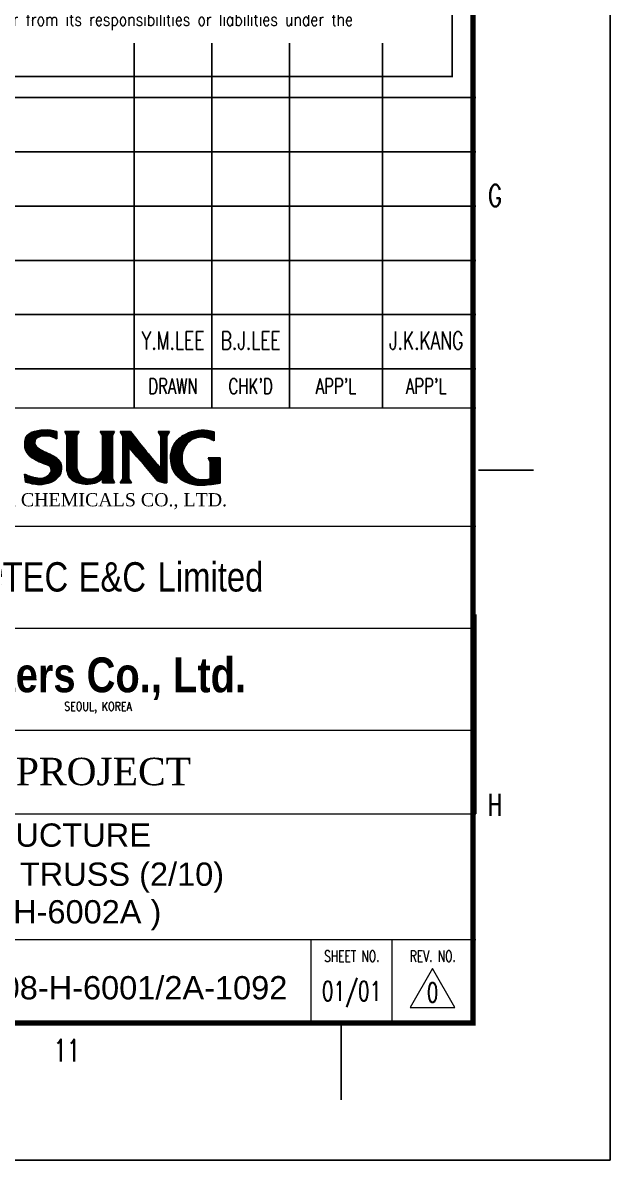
# Model space of a CAD drawing. Header units: millimetres. Extents: x 0 to 232280, y -26939 to 23794.
# Drawn here: x 121627 to 124655, y 0 to 5864 of the extents above; entities that cross this region are included whole.
import ezdxf
from ezdxf.enums import TextEntityAlignment as Align

# ---------------------------------------------------------------- set-up
doc = ezdxf.new("R2010")
doc.units = ezdxf.units.MM
doc.header["$LTSCALE"] = 30
doc.linetypes.add('HIDDEN2', pattern=[0.1875, 0.125, -0.0625])
for name, color, linetype in [('9', 2, 'HIDDEN2'), ('BODER', 7, 'Continuous'), ('border', 130, 'Continuous'), ('CON-R', 1, 'Continuous'), ('CON-Y', 2, 'Continuous'), ('Dim-W', 7, 'Continuous'), ('FORM', 7, 'Continuous'), ('TITLE', 7, 'Continuous')]:
    doc.layers.add(name, color=color, linetype=linetype)
doc.styles.add('Arial', font='arial.ttf', dxfattribs={"height": 0.2})
doc.styles.add('Logo', font='ARIALNB.TTF', dxfattribs={"width": 0.8})
doc.styles.add('ROMANS', font='ROMANS.shx', dxfattribs={"width": 0.8})
doc.styles.add('SIMPLEX', font='simplex.shx', dxfattribs={"width": 0.8})
doc.styles.add('time', font='times.ttf', dxfattribs={"height": 5})
doc.styles.add('USER1', font='swiss.ttf', dxfattribs={"width": 0.8, "height": 5})

# ---------------------------------------------------------------- blocks, each defined once
blk = doc.blocks.new('etc')
at = {"color": 3}
blk.add_ellipse((25.31, -6.18), major_axis=(0, 5.34), ratio=0.29564, dxfattribs=at)
at = {"color": 6, "style": 'USER1'}
for s, height, p in [('e', 6.25, (17.39, -8.68)), ('T', 4.7, (25.03, -8.68)), ('E', 4.7, (29.55, -8.68)), ('C', 4.7, (34.52, -8.68))]:
    blk.add_text(s, height=height, dxfattribs=at).set_placement(p)
at = {"color": 4, "style": 'USER1', "width": 0.8}
for s, height, p in [('e', 5.1, (42.22, -8.11)), ('TEC', 3.781, (45.22, -8.15)), ('E&C', 3.781, (55.01, -8.15)), ('Limited', 3.781, (65.2, -8.15))]:
    blk.add_text(s, height=height, dxfattribs=at).set_placement(p)
blk = doc.blocks.new('TITLE')
at = {"color": 7}
for p, q in [((841, 0), (841, 594.85)), ((824.02, 88.95), (831.1, 88.95)), ((823.67, 70.34), (823.67, 44.64)), ((806.34, 17.68), (806.34, 7.78)), ((841, 0), (0, 0))]:
    blk.add_line(p, q, dxfattribs=at)
at = {"color": 5}
for p, q in [((765.56, 92.05), (767.57, 94.06)), ((765.56, 92.13), (767.47, 94.04)), ((765.56, 92.21), (767.37, 94.03)), ((765.56, 92.3), (767.27, 94.01)), ((765.56, 92.39), (767.16, 93.98)), ((765.56, 92.47), (767.05, 93.96)), ((765.56, 92.56), (766.94, 93.93)), ((765.56, 92.65), (766.82, 93.9)), ((765.57, 91.97), (767.67, 94.07)), ((765.58, 91.9), (767.76, 94.08)), ((765.58, 92.75), (766.7, 93.87)), ((765.59, 91.82), (767.86, 94.09)), ((765.6, 92.85), (766.57, 93.83)), ((765.61, 91.75), (767.95, 94.09)), ((765.63, 91.69), (768.04, 94.1)), ((765.65, 91.62), (768.13, 94.1)), ((767.29, 93.18), (768.21, 94.1)), ((767.46, 93.26), (768.3, 94.1)), ((767.59, 93.31), (768.38, 94.1)), ((767.69, 93.33), (768.47, 94.1)), ((767.79, 93.34), (768.55, 94.1)), ((767.89, 93.35), (768.63, 94.09)), ((767.98, 93.36), (768.71, 94.08)), ((768.07, 93.36), (768.79, 94.08)), ((768.16, 93.36), (768.87, 94.07)), ((768.25, 93.36), (768.94, 94.06)), ((768.33, 93.36), (769.02, 94.05)), ((768.41, 93.36), (769.09, 94.04)), ((768.49, 93.35), (769.17, 94.03)), ((768.57, 93.35), (769.24, 94.02)), ((768.65, 93.34), (769.31, 94)), ((768.72, 93.33), (769.38, 93.99)), ((768.8, 93.32), (769.45, 93.97)), ((768.87, 93.31), (769.52, 93.96)), ((768.94, 93.29), (769.59, 93.94)), ((769.01, 93.28), (769.66, 93.92)), ((769.07, 93.25), (769.69, 93.87)), ((770.73, 93.89), (770.77, 93.93)), ((770.77, 93.84), (770.86, 93.93)), ((770.8, 93.78), (770.94, 93.93)), ((770.83, 93.73), (771.03, 93.93)), ((770.86, 93.68), (771.11, 93.93)), ((770.89, 93.62), (771.2, 93.93)), ((770.92, 93.57), (771.28, 93.93)), ((770.95, 93.51), (771.37, 93.93)), ((770.99, 93.46), (771.45, 93.93)), ((770.99, 93.38), (771.54, 93.93)), ((770.99, 93.29), (771.62, 93.93)), ((770.99, 93.2), (771.71, 93.93)), ((770.99, 93.12), (771.79, 93.93)), ((770.99, 93.03), (771.88, 93.93)), ((770.99, 92.95), (771.97, 93.93)), ((770.99, 92.86), (772.05, 93.93)), ((770.99, 92.78), (772.14, 93.93)), ((770.99, 92.69), (772.22, 93.93)), ((770.99, 92.61), (772.31, 93.93)), ((770.99, 92.52), (772.39, 93.93)), ((770.99, 92.44), (772.48, 93.93)), ((770.99, 92.35), (772.52, 93.89)), ((775.29, 93.93), (775.29, 93.93)), ((775.32, 93.87), (775.38, 93.93)), ((775.36, 93.82), (775.46, 93.93)), ((775.39, 93.76), (775.55, 93.93)), ((775.42, 93.71), (775.63, 93.93)), ((775.45, 93.66), (775.72, 93.93)), ((775.48, 93.6), (775.81, 93.93)), ((775.51, 93.55), (775.89, 93.93)), ((775.54, 93.49), (775.98, 93.93)), ((775.56, 93.43), (776.06, 93.93)), ((775.56, 93.35), (776.15, 93.93)), ((775.56, 93.26), (776.23, 93.93)), ((775.56, 93.17), (776.32, 93.93)), ((775.56, 93.09), (776.4, 93.93)), ((775.56, 93), (776.49, 93.93)), ((775.56, 92.92), (776.57, 93.93)), ((775.56, 92.83), (776.66, 93.93)), ((775.56, 92.75), (776.74, 93.93)), ((775.56, 92.66), (776.83, 93.93)), ((775.56, 92.58), (776.91, 93.93)), ((775.56, 92.49), (777, 93.93)), ((775.56, 92.41), (777.09, 93.93)), ((777.84, 93.92), (777.84, 93.93)), ((777.88, 93.86), (777.94, 93.93)), ((777.91, 93.8), (778.03, 93.93)), ((777.95, 93.74), (778.13, 93.93)), ((777.98, 93.68), (778.22, 93.93)), ((778.02, 93.62), (778.32, 93.93)), ((778.05, 93.56), (778.41, 93.93)), ((778.09, 93.5), (778.51, 93.93)), ((778.12, 93.44), (778.6, 93.93)), ((778.15, 93.38), (778.7, 93.93)), ((778.19, 93.32), (778.79, 93.93)), ((778.2, 93.24), (778.89, 93.93)), ((778.2, 93.15), (778.98, 93.93)), ((778.2, 93.05), (779.08, 93.93)), ((778.2, 92.96), (779.17, 93.93)), ((778.2, 92.86), (779.22, 93.88)), ((778.2, 92.77), (779.26, 93.83)), ((782.75, 93.9), (782.77, 93.93)), ((782.78, 93.84), (782.87, 93.93)), ((782.82, 93.78), (782.96, 93.93)), ((782.85, 93.72), (783.06, 93.93)), ((782.89, 93.66), (783.15, 93.93)), ((782.92, 93.6), (783.25, 93.93)), ((782.96, 93.54), (783.34, 93.93)), ((782.99, 93.48), (783.44, 93.93)), ((783.03, 93.42), (783.53, 93.93)), ((783.06, 93.36), (783.63, 93.93)), ((783.1, 93.21), (783.82, 93.93)), ((783.1, 93.11), (783.91, 93.93)), ((783.1, 93.02), (784.01, 93.93)), ((783.1, 92.92), (784.1, 93.93)), ((783.1, 92.83), (784.2, 93.93)), ((783.1, 93.3), (783.72, 93.93)), ((784.34, 90.26), (788.13, 94.05)), ((784.34, 90.34), (788.03, 94.04)), ((784.34, 90.43), (787.94, 94.03)), ((784.34, 90.51), (787.84, 94.02)), ((784.34, 90.6), (787.74, 94)), ((784.34, 90.69), (787.64, 93.99)), ((784.35, 90.78), (787.54, 93.97)), ((784.36, 90.87), (787.43, 93.95)), ((784.37, 90.97), (787.32, 93.92)), ((784.38, 91.07), (787.21, 93.9)), ((784.4, 91.17), (787.09, 93.87)), ((784.42, 91.28), (786.97, 93.83)), ((786.95, 92.78), (788.22, 94.05)), ((787.18, 92.93), (788.31, 94.06)), ((787.35, 93.01), (788.4, 94.06)), ((787.49, 93.07), (788.48, 94.06)), ((787.62, 93.12), (788.57, 94.06)), ((787.74, 93.15), (788.65, 94.06)), ((787.85, 93.17), (788.74, 94.06)), ((787.95, 93.19), (788.82, 94.05)), ((788.05, 93.2), (788.9, 94.05)), ((788.14, 93.21), (788.98, 94.04)), ((788.23, 93.21), (789.06, 94.04)), ((788.32, 93.22), (789.13, 94.03)), ((788.41, 93.21), (789.21, 94.02)), ((788.49, 93.21), (789.28, 94.01)), ((788.57, 93.21), (789.36, 94)), ((788.64, 93.2), (789.43, 93.99)), ((788.72, 93.19), (789.5, 93.97)), ((788.79, 93.18), (789.58, 93.96)), ((788.87, 93.16), (789.65, 93.95)), ((788.94, 93.15), (789.72, 93.93)), ((789, 93.13), (789.79, 93.91)), ((789.07, 93.11), (789.86, 93.9)), ((789.14, 93.09), (789.92, 93.88)), ((789.2, 93.07), (789.95, 93.82)), ((765.64, 92.98), (766.44, 93.78)), ((765.67, 91.56), (766.93, 92.82)), ((765.69, 91.49), (766.87, 92.67)), ((765.71, 93.13), (766.29, 93.72)), ((765.72, 91.43), (766.85, 92.56)), ((765.74, 91.38), (766.84, 92.47)), ((765.77, 91.32), (766.85, 92.4)), ((765.88, 93.38), (766.04, 93.55)), ((769.13, 93.23), (769.69, 93.79)), ((769.19, 93.2), (769.69, 93.7)), ((769.25, 93.18), (769.69, 93.62)), ((769.31, 93.15), (769.69, 93.53)), ((769.37, 93.12), (769.69, 93.45)), ((769.43, 93.09), (769.69, 93.36)), ((769.48, 93.07), (769.69, 93.28)), ((769.54, 93.04), (769.69, 93.19)), ((769.6, 93.01), (769.69, 93.11)), ((769.66, 92.98), (769.69, 93.02)), ((770.99, 92.27), (772.4, 93.68)), ((770.99, 92.18), (772.29, 93.48)), ((770.99, 92.1), (772.27, 93.38)), ((770.99, 92.01), (772.27, 93.3)), ((770.99, 91.92), (772.27, 93.21)), ((770.99, 91.84), (772.27, 93.13)), ((770.99, 91.75), (772.27, 93.04)), ((770.99, 91.67), (772.27, 92.96)), ((770.99, 91.58), (772.27, 92.87)), ((770.99, 91.5), (772.27, 92.78)), ((770.99, 91.41), (772.27, 92.7)), ((770.99, 91.33), (772.27, 92.61)), ((770.99, 91.24), (772.27, 92.53)), ((770.99, 91.16), (772.27, 92.44)), ((770.99, 91.07), (772.27, 92.36)), ((775.56, 92.32), (777.06, 93.82)), ((775.56, 92.24), (776.94, 93.61)), ((775.56, 92.15), (776.85, 93.44)), ((775.56, 92.07), (776.85, 93.35)), ((775.56, 91.98), (776.85, 93.27)), ((775.56, 91.89), (776.85, 93.18)), ((775.56, 91.81), (776.85, 93.1)), ((775.56, 91.72), (776.85, 93.01)), ((775.56, 91.64), (776.85, 92.93)), ((775.56, 91.55), (776.85, 92.84)), ((775.56, 91.47), (776.85, 92.75)), ((775.56, 91.38), (776.85, 92.67)), ((775.56, 91.3), (776.85, 92.58)), ((775.56, 91.21), (776.85, 92.5)), ((775.56, 91.13), (776.85, 92.41)), ((778.2, 92.67), (779.3, 93.77)), ((778.2, 92.58), (779.34, 93.72)), ((778.2, 92.48), (779.38, 93.66)), ((778.2, 92.39), (779.42, 93.61)), ((778.2, 92.29), (779.46, 93.56)), ((778.2, 92.2), (779.5, 93.5)), ((778.2, 92.11), (779.55, 93.45)), ((778.2, 92.01), (779.59, 93.39)), ((778.2, 91.92), (779.63, 93.34)), ((778.2, 91.82), (779.67, 93.29)), ((778.2, 91.73), (779.71, 93.23)), ((778.2, 91.63), (779.75, 93.18)), ((778.2, 91.54), (779.79, 93.13)), ((778.2, 91.44), (779.83, 93.07)), ((778.2, 91.35), (779.87, 93.02)), ((778.2, 91.25), (779.92, 92.96)), ((778.2, 91.16), (779.96, 92.91)), ((778.2, 91.06), (780, 92.86)), ((778.2, 90.97), (780.04, 92.8)), ((779.02, 91.69), (780.08, 92.75)), ((779.11, 91.68), (780.12, 92.7)), ((779.16, 91.64), (780.16, 92.64)), ((779.2, 91.59), (780.21, 92.59)), ((779.25, 91.54), (780.25, 92.54)), ((779.29, 91.49), (780.29, 92.49)), ((779.33, 91.44), (780.33, 92.43)), ((779.38, 91.39), (780.37, 92.38)), ((783.1, 92.73), (784.13, 93.77)), ((783.1, 92.64), (784, 93.54)), ((783.1, 92.55), (783.87, 93.31)), ((783.1, 92.45), (783.86, 93.21)), ((783.1, 92.36), (783.86, 93.12)), ((783.1, 92.26), (783.86, 93.02)), ((783.1, 92.17), (783.86, 92.93)), ((783.1, 92.07), (783.86, 92.83)), ((783.1, 91.98), (783.86, 92.74)), ((783.1, 91.88), (783.86, 92.64)), ((783.1, 91.79), (783.86, 92.55)), ((783.1, 91.69), (783.86, 92.45)), ((783.1, 91.6), (783.86, 92.36)), ((784.44, 91.39), (786.85, 93.79)), ((784.47, 91.5), (786.72, 93.75)), ((784.51, 91.62), (786.58, 93.69)), ((784.55, 91.75), (786.41, 93.61)), ((784.61, 91.89), (786.24, 93.53)), ((784.68, 92.05), (786.06, 93.43)), ((784.77, 92.23), (785.85, 93.31)), ((784.92, 92.46), (785.59, 93.13)), ((789.26, 93.05), (789.95, 93.73)), ((789.32, 93.02), (789.95, 93.65)), ((789.38, 93), (789.95, 93.56)), ((789.44, 92.97), (789.95, 93.48)), ((789.5, 92.95), (789.95, 93.39)), ((789.56, 92.92), (789.95, 93.31)), ((789.62, 92.89), (789.95, 93.22)), ((789.68, 92.86), (789.95, 93.14)), ((789.73, 92.84), (789.95, 93.05)), ((789.79, 92.81), (789.95, 92.97)), ((789.85, 92.78), (789.95, 92.88)), ((789.91, 92.75), (789.95, 92.8)), ((765.8, 91.26), (766.87, 92.33)), ((765.83, 91.21), (766.89, 92.26)), ((765.87, 91.16), (766.91, 92.2)), ((765.9, 91.11), (766.94, 92.15)), ((765.94, 91.06), (766.98, 92.09)), ((765.97, 91.01), (767.01, 92.04)), ((766.01, 90.96), (767.05, 92)), ((766.05, 90.91), (767.09, 91.95)), ((766.09, 90.87), (767.13, 91.91)), ((766.13, 90.83), (767.17, 91.86)), ((766.18, 90.78), (767.21, 91.82)), ((766.22, 90.74), (767.26, 91.78)), ((766.27, 90.7), (767.31, 91.75)), ((766.32, 90.67), (767.36, 91.71)), ((766.36, 90.63), (767.41, 91.67)), ((766.41, 90.6), (767.46, 91.64)), ((766.47, 90.56), (767.51, 91.61)), ((766.52, 90.53), (767.56, 91.57)), ((766.57, 90.5), (767.62, 91.54)), ((766.62, 90.46), (767.67, 91.51)), ((766.68, 90.43), (767.73, 91.48)), ((766.73, 90.4), (767.78, 91.45)), ((766.78, 90.37), (767.84, 91.42)), ((766.84, 90.33), (767.9, 91.39)), ((766.89, 90.3), (767.95, 91.37)), ((766.95, 90.27), (768.01, 91.34)), ((767, 90.24), (768.07, 91.31)), ((767.06, 90.21), (768.13, 91.28)), ((767.11, 90.18), (768.19, 91.26)), ((767.17, 90.15), (768.25, 91.23)), ((767.22, 90.13), (768.3, 91.2)), ((767.28, 90.1), (768.36, 91.18)), ((767.34, 90.07), (768.42, 91.15)), ((767.4, 90.04), (768.48, 91.13)), ((767.45, 90.01), (768.54, 91.1)), ((767.51, 89.99), (768.6, 91.07)), ((767.57, 89.96), (768.66, 91.05)), ((767.63, 89.93), (768.72, 91.02)), ((767.69, 89.91), (768.78, 90.99)), ((767.75, 89.88), (768.83, 90.97)), ((767.81, 89.86), (768.89, 90.94)), ((767.87, 89.83), (768.95, 90.91)), ((770.99, 90.99), (772.27, 92.27)), ((770.99, 90.9), (772.27, 92.19)), ((770.99, 90.82), (772.27, 92.1)), ((770.99, 90.73), (772.27, 92.02)), ((770.99, 90.64), (772.27, 91.93)), ((770.99, 90.56), (772.27, 91.85)), ((770.99, 90.47), (772.27, 91.76)), ((770.99, 90.39), (772.27, 91.68)), ((770.99, 90.3), (772.27, 91.59)), ((770.99, 90.22), (772.27, 91.5)), ((770.99, 90.13), (772.27, 91.42)), ((770.99, 90.05), (772.27, 91.33)), ((770.99, 89.96), (772.27, 91.25)), ((770.99, 89.88), (772.27, 91.16)), ((770.99, 89.79), (772.27, 91.08)), ((770.99, 89.71), (772.27, 90.99)), ((770.99, 89.62), (772.27, 90.91)), ((775.56, 91.04), (776.85, 92.33)), ((775.56, 90.96), (776.85, 92.24)), ((775.56, 90.87), (776.85, 92.16)), ((775.56, 90.79), (776.85, 92.07)), ((775.56, 90.7), (776.85, 91.99)), ((775.56, 90.61), (776.85, 91.9)), ((775.56, 90.53), (776.85, 91.82)), ((775.56, 90.44), (776.85, 91.73)), ((775.56, 90.36), (776.85, 91.65)), ((775.56, 90.27), (776.85, 91.56)), ((775.56, 90.19), (776.85, 91.47)), ((775.56, 90.1), (776.85, 91.39)), ((775.56, 90.02), (776.85, 91.3)), ((775.56, 89.93), (776.85, 91.22)), ((775.56, 89.85), (776.85, 91.13)), ((775.56, 89.76), (776.85, 91.05)), ((775.56, 89.68), (776.85, 90.96)), ((778.2, 90.87), (778.97, 91.64)), ((778.2, 90.78), (778.96, 91.54)), ((778.2, 90.68), (778.96, 91.44)), ((778.2, 90.59), (778.96, 91.35)), ((778.2, 90.49), (778.96, 91.26)), ((778.2, 90.4), (778.96, 91.16)), ((778.2, 90.3), (778.96, 91.07)), ((778.2, 90.21), (778.96, 90.97)), ((779.42, 91.33), (780.42, 92.33)), ((779.47, 91.28), (780.46, 92.27)), ((779.51, 91.23), (780.5, 92.22)), ((779.56, 91.18), (780.54, 92.17)), ((779.6, 91.13), (780.58, 92.12)), ((779.64, 91.08), (780.63, 92.06)), ((779.69, 91.03), (780.67, 92.01)), ((779.73, 90.98), (780.71, 91.96)), ((779.78, 90.93), (780.75, 91.9)), ((779.82, 90.88), (780.79, 91.85)), ((779.87, 90.83), (780.84, 91.8)), ((779.91, 90.78), (780.88, 91.75)), ((779.95, 90.73), (780.92, 91.7)), ((780, 90.68), (780.96, 91.64)), ((780.04, 90.63), (781.01, 91.59)), ((780.09, 90.58), (781.05, 91.54)), ((780.13, 90.52), (781.09, 91.49)), ((780.17, 90.47), (781.13, 91.43)), ((780.22, 90.42), (781.18, 91.38)), ((780.26, 90.37), (781.22, 91.33)), ((780.31, 90.32), (781.26, 91.28)), ((780.35, 90.27), (781.31, 91.23)), ((780.39, 90.22), (781.35, 91.17)), ((780.44, 90.17), (781.39, 91.12)), ((780.48, 90.12), (781.43, 91.07)), ((780.53, 90.07), (781.48, 91.02)), ((780.57, 90.02), (781.52, 90.97)), ((780.61, 89.96), (781.56, 90.92)), ((783.1, 91.5), (783.86, 92.26)), ((783.1, 91.41), (783.86, 92.17)), ((783.1, 91.31), (783.86, 92.07)), ((783.1, 91.22), (783.86, 91.98)), ((783.1, 91.12), (783.86, 91.88)), ((783.1, 91.03), (783.86, 91.79)), ((783.1, 90.93), (783.86, 91.7)), ((783.1, 90.84), (783.86, 91.6)), ((783.1, 90.74), (783.86, 91.51)), ((783.1, 90.65), (783.86, 91.41)), ((783.1, 90.55), (783.86, 91.32)), ((783.1, 90.46), (783.86, 91.22)), ((783.1, 90.36), (783.86, 91.13)), ((783.1, 90.27), (783.86, 91.03)), ((783.1, 90.17), (783.86, 90.94)), ((784.35, 90.18), (786.36, 92.19)), ((784.36, 90.11), (786.21, 91.95)), ((784.37, 90.03), (786.11, 91.77)), ((784.38, 89.95), (786.04, 91.62)), ((784.39, 89.88), (785.99, 91.48)), ((784.4, 89.81), (785.95, 91.36)), ((784.41, 89.74), (785.92, 91.24)), ((784.43, 89.66), (785.89, 91.13)), ((784.44, 89.6), (785.88, 91.03)), ((784.46, 89.53), (785.86, 90.93)), ((767.43, 87.08), (770.18, 89.84)), ((767.51, 87.08), (770.21, 89.78)), ((767.6, 87.09), (770.23, 89.72)), ((767.69, 87.09), (770.25, 89.65)), ((767.78, 87.1), (770.26, 89.58)), ((767.88, 87.11), (770.28, 89.51)), ((767.93, 89.81), (769.01, 90.88)), ((767.98, 87.12), (770.29, 89.43)), ((767.99, 89.79), (769.06, 90.85)), ((768.06, 89.76), (769.12, 90.82)), ((768.12, 89.74), (769.17, 90.8)), ((768.18, 89.72), (769.23, 90.76)), ((768.24, 89.69), (769.28, 90.73)), ((768.31, 89.67), (769.34, 90.7)), ((768.37, 89.65), (769.39, 90.67)), ((768.44, 89.63), (769.44, 90.64)), ((768.5, 89.61), (769.49, 90.6)), ((768.56, 89.59), (769.54, 90.57)), ((768.62, 89.56), (769.59, 90.53)), ((768.67, 89.52), (769.64, 90.5)), ((768.72, 89.49), (769.69, 90.46)), ((768.76, 89.45), (769.74, 90.42)), ((768.8, 89.4), (769.78, 90.38)), ((768.84, 89.35), (769.83, 90.34)), ((768.86, 88.6), (770.16, 89.9)), ((768.87, 89.3), (769.87, 90.3)), ((768.9, 89.24), (769.91, 90.25)), ((768.93, 89.18), (769.95, 90.21)), ((768.93, 88.76), (770.13, 89.96)), ((768.94, 89.11), (769.99, 90.16)), ((768.95, 88.87), (770.1, 90.01)), ((768.96, 89.04), (770.03, 90.11)), ((768.96, 88.96), (770.07, 90.06)), ((770.99, 89.54), (772.27, 90.82)), ((770.99, 89.45), (772.27, 90.74)), ((770.99, 89.36), (772.27, 90.65)), ((770.99, 89.28), (772.27, 90.57)), ((770.99, 89.19), (772.27, 90.48)), ((770.99, 89.11), (772.27, 90.4)), ((770.99, 89.02), (772.27, 90.31)), ((770.99, 88.94), (772.27, 90.22)), ((771, 88.87), (772.27, 90.14)), ((771.02, 88.8), (772.27, 90.05)), ((771.03, 88.73), (772.27, 89.97)), ((771.05, 88.66), (772.27, 89.88)), ((771.07, 88.59), (772.27, 89.8)), ((771.09, 88.52), (772.27, 89.71)), ((771.11, 88.46), (772.27, 89.63)), ((771.13, 88.4), (772.27, 89.54)), ((771.15, 88.33), (772.27, 89.46)), ((774.07, 87.16), (776.85, 89.94)), ((774.17, 87.18), (776.85, 89.85)), ((774.28, 87.19), (776.85, 89.77)), ((774.39, 87.22), (776.85, 89.68)), ((774.5, 87.25), (776.85, 89.6)), ((774.62, 87.28), (776.85, 89.51)), ((774.76, 87.33), (776.85, 89.43)), ((775.38, 88.55), (776.85, 90.02)), ((775.51, 88.76), (776.85, 90.11)), ((775.56, 89.59), (776.85, 90.88)), ((775.56, 89.51), (776.85, 90.79)), ((775.56, 89.42), (776.85, 90.71)), ((775.56, 89.33), (776.85, 90.62)), ((775.56, 89.25), (776.85, 90.54)), ((775.56, 89.16), (776.85, 90.45)), ((775.56, 89.08), (776.85, 90.36)), ((775.56, 88.99), (776.85, 90.28)), ((775.56, 88.91), (776.85, 90.19)), ((778.2, 90.11), (778.96, 90.88)), ((778.2, 90.02), (778.96, 90.78)), ((778.2, 89.92), (778.96, 90.69)), ((778.2, 89.83), (778.96, 90.59)), ((778.2, 89.73), (778.96, 90.5)), ((778.2, 89.64), (778.96, 90.4)), ((778.2, 89.55), (778.96, 90.31)), ((778.2, 89.45), (778.96, 90.21)), ((778.2, 89.36), (778.96, 90.12)), ((778.2, 89.26), (778.96, 90.02)), ((778.2, 89.17), (778.96, 89.93)), ((778.2, 89.07), (778.96, 89.83)), ((778.2, 88.98), (778.96, 89.74)), ((778.2, 88.88), (778.96, 89.64)), ((778.2, 88.79), (778.96, 89.55)), ((778.2, 88.69), (778.96, 89.45)), ((780.66, 89.91), (781.61, 90.86)), ((780.7, 89.86), (781.65, 90.81)), ((780.74, 89.81), (781.69, 90.76)), ((780.79, 89.76), (781.74, 90.71)), ((780.83, 89.71), (781.78, 90.66)), ((780.88, 89.66), (781.82, 90.61)), ((780.92, 89.61), (781.87, 90.56)), ((780.96, 89.56), (781.91, 90.5)), ((781.01, 89.5), (781.95, 90.45)), ((781.05, 89.45), (782, 90.4)), ((781.09, 89.4), (782.04, 90.35)), ((781.14, 89.35), (782.09, 90.3)), ((781.18, 89.3), (782.13, 90.25)), ((781.22, 89.25), (782.17, 90.2)), ((781.27, 89.2), (782.22, 90.15)), ((781.31, 89.14), (782.26, 90.1)), ((781.35, 89.09), (782.3, 90.04)), ((781.4, 89.04), (782.35, 89.99)), ((781.44, 88.99), (782.39, 89.94)), ((781.48, 88.94), (782.44, 89.89)), ((781.53, 88.89), (782.48, 89.84)), ((781.57, 88.84), (782.53, 89.79)), ((781.61, 88.78), (782.57, 89.74)), ((781.66, 88.73), (782.61, 89.69)), ((781.7, 88.68), (782.66, 89.64)), ((781.74, 88.63), (782.7, 89.59)), ((781.79, 88.58), (782.75, 89.54)), ((781.83, 88.53), (782.79, 89.49)), ((781.87, 88.47), (782.84, 89.44)), ((782.04, 88.27), (783.86, 90.08)), ((782.09, 88.21), (783.86, 89.99)), ((782.13, 88.16), (783.86, 89.89)), ((782.17, 88.11), (783.86, 89.8)), ((782.22, 88.06), (783.86, 89.7)), ((782.26, 88.01), (783.86, 89.61)), ((782.3, 87.96), (783.86, 89.51)), ((782.34, 87.9), (783.86, 89.42)), ((783.1, 90.08), (783.86, 90.84)), ((783.1, 89.99), (783.86, 90.75)), ((783.1, 89.89), (783.86, 90.65)), ((783.1, 89.8), (783.86, 90.56)), ((783.1, 89.7), (783.86, 90.46)), ((783.1, 89.61), (783.86, 90.37)), ((783.1, 89.51), (783.86, 90.27)), ((783.1, 89.42), (783.86, 90.18)), ((784.48, 89.46), (785.85, 90.83)), ((784.5, 89.39), (785.84, 90.74)), ((784.52, 89.33), (785.84, 90.65)), ((784.54, 89.26), (785.83, 90.56)), ((784.56, 89.2), (785.83, 90.47)), ((784.58, 89.14), (785.83, 90.39)), ((784.61, 89.08), (785.83, 90.3)), ((784.63, 89.02), (785.84, 90.22)), ((784.66, 88.96), (785.84, 90.14)), ((784.69, 88.9), (785.85, 90.06)), ((784.71, 88.84), (785.85, 89.98)), ((784.74, 88.78), (785.86, 89.91)), ((784.77, 88.73), (785.88, 89.83)), ((784.8, 88.67), (785.89, 89.76)), ((784.84, 88.62), (785.91, 89.69)), ((784.87, 88.57), (785.92, 89.62)), ((784.9, 88.52), (785.94, 89.56)), ((784.94, 88.47), (785.96, 89.49)), ((784.97, 88.42), (785.99, 89.43)), ((789.19, 90.5), (789.2, 90.51)), ((789.22, 90.45), (789.28, 90.51)), ((789.25, 90.39), (789.37, 90.51)), ((789.29, 90.34), (789.46, 90.51)), ((789.32, 90.29), (789.54, 90.51)), ((789.35, 90.23), (789.63, 90.51)), ((789.38, 90.18), (789.71, 90.51)), ((789.41, 90.12), (789.8, 90.51)), ((789.44, 90.07), (789.88, 90.51)), ((789.46, 90), (789.97, 90.51)), ((789.46, 89.92), (790.05, 90.51)), ((789.46, 89.83), (790.14, 90.51)), ((789.46, 89.75), (790.22, 90.51)), ((789.46, 89.66), (790.31, 90.51)), ((789.46, 89.58), (790.39, 90.51)), ((789.46, 89.49), (790.48, 90.51)), ((789.46, 89.41), (790.56, 90.51)), ((789.46, 89.32), (790.65, 90.51)), ((789.46, 89.23), (790.74, 90.51)), ((789.46, 89.15), (790.75, 90.44)), ((789.46, 89.06), (790.75, 90.35)), ((789.46, 88.98), (790.75, 90.27)), ((789.46, 88.89), (790.75, 90.18)), ((789.46, 88.81), (790.75, 90.09)), ((789.46, 88.72), (790.75, 90.01)), ((789.46, 88.64), (790.75, 89.92)), ((789.46, 88.55), (790.75, 89.84)), ((789.46, 88.47), (790.75, 89.75)), ((789.46, 88.38), (790.75, 89.67)), ((789.46, 88.3), (790.75, 89.58)), ((789.46, 88.21), (790.75, 89.5)), ((765.54, 88.35), (765.57, 88.39)), ((765.55, 88.28), (765.63, 88.36)), ((765.56, 88.2), (765.69, 88.33)), ((765.57, 88.13), (765.74, 88.3)), ((765.58, 88.05), (765.8, 88.28)), ((765.59, 87.97), (765.86, 88.25)), ((765.59, 87.9), (765.92, 88.22)), ((765.6, 87.82), (765.98, 88.2)), ((765.61, 87.75), (766.04, 88.17)), ((765.62, 87.67), (766.1, 88.15)), ((765.63, 87.59), (766.17, 88.13)), ((765.64, 87.52), (766.23, 88.11)), ((765.65, 87.44), (766.29, 88.09)), ((765.69, 87.4), (766.36, 88.06)), ((765.76, 87.38), (766.43, 88.05)), ((765.82, 87.36), (766.49, 88.03)), ((765.89, 87.34), (766.56, 88.01)), ((765.96, 87.32), (766.63, 87.99)), ((766.03, 87.31), (766.7, 87.98)), ((766.09, 87.29), (766.77, 87.96)), ((767.26, 87.09), (768.14, 87.97)), ((767.34, 87.09), (768.32, 88.06)), ((768.08, 87.14), (770.3, 89.36)), ((768.18, 87.16), (770.3, 89.28)), ((768.29, 87.18), (770.3, 89.19)), ((768.41, 87.21), (770.3, 89.11)), ((768.53, 87.25), (770.3, 89.02)), ((768.62, 87.28), (770.29, 88.95)), ((768.76, 87.32), (770.28, 88.85)), ((768.89, 87.38), (770.26, 88.74)), ((769.04, 87.44), (770.23, 88.63)), ((769.21, 87.52), (770.19, 88.5)), ((769.45, 87.66), (770.1, 88.3)), ((771.17, 88.27), (772.27, 89.37)), ((771.2, 88.21), (772.27, 89.29)), ((771.23, 88.16), (772.27, 89.2)), ((771.26, 88.1), (772.28, 89.12)), ((771.29, 88.05), (772.3, 89.06)), ((771.32, 87.99), (772.33, 89)), ((771.36, 87.94), (772.35, 88.93)), ((771.4, 87.9), (772.37, 88.87)), ((771.44, 87.85), (772.39, 88.81)), ((771.48, 87.81), (772.42, 88.75)), ((771.52, 87.77), (772.44, 88.69)), ((771.57, 87.73), (772.47, 88.63)), ((771.61, 87.69), (772.5, 88.57)), ((771.66, 87.65), (772.53, 88.52)), ((771.71, 87.62), (772.56, 88.46)), ((771.76, 87.58), (772.59, 88.41)), ((771.82, 87.55), (772.62, 88.36)), ((771.87, 87.52), (772.66, 88.31)), ((771.93, 87.49), (772.7, 88.26)), ((771.99, 87.46), (772.74, 88.22)), ((772.04, 87.44), (772.78, 88.17)), ((772.1, 87.41), (772.83, 88.13)), ((772.17, 87.39), (772.87, 88.09)), ((772.23, 87.36), (772.92, 88.06)), ((772.29, 87.34), (772.97, 88.02)), ((772.36, 87.32), (773.03, 87.99)), ((772.42, 87.3), (773.08, 87.96)), ((773.88, 87.14), (774.73, 87.99)), ((773.98, 87.15), (774.95, 88.12)), ((774.91, 87.4), (776.85, 89.34)), ((775.11, 87.52), (776.85, 89.26)), ((775.49, 87.81), (776.85, 89.17)), ((775.55, 87.79), (776.85, 89.08)), ((775.56, 87.71), (776.85, 89)), ((775.56, 87.63), (776.85, 88.91)), ((775.56, 87.54), (776.85, 88.83)), ((775.56, 87.46), (776.85, 88.74)), ((775.56, 87.37), (776.85, 88.66)), ((775.57, 87.29), (776.85, 88.57)), ((775.65, 87.29), (776.85, 88.49)), ((775.74, 87.29), (776.85, 88.4)), ((775.82, 87.29), (776.85, 88.32)), ((775.91, 87.29), (776.85, 88.23)), ((776, 87.29), (776.85, 88.15)), ((776.08, 87.29), (776.85, 88.06)), ((776.17, 87.29), (776.85, 87.98)), ((777.92, 87.36), (778.96, 88.41)), ((777.94, 87.29), (778.96, 88.32)), ((778.03, 87.29), (778.96, 88.22)), ((778.1, 87.64), (778.96, 88.51)), ((778.13, 87.29), (778.96, 88.13)), ((778.2, 88.6), (778.96, 89.36)), ((778.2, 88.5), (778.96, 89.26)), ((778.2, 88.41), (778.96, 89.17)), ((778.2, 88.31), (778.96, 89.07)), ((778.2, 88.22), (778.96, 88.98)), ((778.2, 88.12), (778.96, 88.88)), ((778.2, 88.03), (778.96, 88.79)), ((778.2, 87.93), (778.96, 88.7)), ((778.2, 87.84), (778.96, 88.6)), ((778.22, 87.29), (778.96, 88.03)), ((781.92, 88.42), (782.88, 89.39)), ((781.96, 88.37), (782.92, 89.34)), ((782, 88.32), (782.98, 89.3)), ((782.39, 87.85), (783.86, 89.32)), ((782.43, 87.8), (783.86, 89.23)), ((782.47, 87.75), (783.86, 89.14)), ((782.52, 87.7), (783.86, 89.04)), ((782.56, 87.64), (783.86, 88.95)), ((782.6, 87.59), (783.86, 88.85)), ((782.67, 87.56), (783.86, 88.76)), ((782.73, 87.53), (783.86, 88.66)), ((782.8, 87.5), (783.86, 88.57)), ((782.87, 87.48), (783.86, 88.47)), ((782.93, 87.45), (783.86, 88.38)), ((783, 87.43), (783.86, 88.28)), ((783.08, 87.4), (783.86, 88.19)), ((783.15, 87.38), (783.86, 88.09)), ((783.23, 87.36), (783.86, 88)), ((785.01, 88.37), (786.01, 89.37)), ((785.05, 88.32), (786.04, 89.31)), ((785.09, 88.28), (786.07, 89.25)), ((785.13, 88.23), (786.09, 89.2)), ((785.17, 88.19), (786.12, 89.14)), ((785.21, 88.14), (786.16, 89.09)), ((785.26, 88.1), (786.19, 89.04)), ((785.3, 88.06), (786.22, 88.98)), ((785.34, 88.02), (786.26, 88.93)), ((785.39, 87.98), (786.29, 88.88)), ((785.44, 87.94), (786.33, 88.84)), ((785.48, 87.9), (786.37, 88.79)), ((785.53, 87.87), (786.41, 88.74)), ((785.58, 87.83), (786.45, 88.69)), ((785.63, 87.8), (786.49, 88.65)), ((785.68, 87.76), (786.53, 88.61)), ((785.73, 87.73), (786.57, 88.56)), ((785.78, 87.69), (786.61, 88.52)), ((785.84, 87.66), (786.65, 88.48)), ((785.89, 87.63), (786.7, 88.44)), ((785.94, 87.6), (786.74, 88.4)), ((786, 87.57), (786.79, 88.35)), ((786.05, 87.54), (786.83, 88.31)), ((786.11, 87.51), (786.88, 88.27)), ((786.17, 87.48), (786.92, 88.24)), ((786.22, 87.45), (786.97, 88.2)), ((786.28, 87.42), (787.02, 88.16)), ((786.34, 87.4), (787.06, 88.12)), ((786.4, 87.37), (787.11, 88.08)), ((786.46, 87.34), (787.16, 88.04)), ((786.52, 87.32), (787.21, 88.01)), ((786.58, 87.29), (787.26, 87.97)), ((788.68, 87), (790.75, 89.07)), ((788.77, 87.01), (790.75, 88.99)), ((788.86, 87.02), (790.75, 88.9)), ((788.96, 87.03), (790.75, 88.81)), ((789.05, 87.04), (790.75, 88.73)), ((789.15, 87.05), (790.75, 88.64)), ((789.24, 87.06), (790.75, 88.56)), ((789.34, 87.07), (790.75, 88.47)), ((789.44, 87.08), (790.75, 88.39)), ((789.46, 88.13), (790.75, 89.41)), ((789.46, 88.04), (790.75, 89.33)), ((789.46, 87.95), (790.75, 89.24)), ((789.46, 87.87), (790.75, 89.16)), ((789.54, 87.09), (790.75, 88.3)), ((789.63, 87.1), (790.75, 88.22)), ((789.73, 87.12), (790.75, 88.13)), ((789.83, 87.13), (790.75, 88.05)), ((789.93, 87.14), (790.75, 87.96)), ((766.16, 87.27), (766.84, 87.95)), ((766.23, 87.26), (766.91, 87.94)), ((766.3, 87.24), (766.99, 87.92)), ((766.37, 87.22), (767.06, 87.91)), ((766.44, 87.21), (767.14, 87.9)), ((766.51, 87.19), (767.21, 87.9)), ((766.58, 87.18), (767.29, 87.88)), ((766.65, 87.16), (767.36, 87.87)), ((766.73, 87.15), (767.44, 87.86)), ((766.8, 87.14), (767.52, 87.86)), ((766.87, 87.13), (767.6, 87.86)), ((766.95, 87.12), (767.69, 87.86)), ((767.02, 87.11), (767.79, 87.87)), ((767.1, 87.1), (767.89, 87.89)), ((767.18, 87.09), (768.01, 87.92)), ((772.49, 87.28), (773.14, 87.93)), ((772.56, 87.26), (773.2, 87.91)), ((772.62, 87.25), (773.26, 87.88)), ((772.69, 87.23), (773.33, 87.86)), ((772.76, 87.22), (773.39, 87.84)), ((772.83, 87.2), (773.46, 87.83)), ((772.91, 87.19), (773.53, 87.81)), ((772.98, 87.18), (773.6, 87.8)), ((773.05, 87.17), (773.68, 87.79)), ((773.13, 87.16), (773.76, 87.78)), ((773.21, 87.15), (773.84, 87.78)), ((773.29, 87.14), (773.92, 87.78)), ((773.37, 87.14), (774.01, 87.78)), ((773.45, 87.13), (774.11, 87.79)), ((773.53, 87.13), (774.21, 87.81)), ((773.62, 87.13), (774.32, 87.83)), ((773.7, 87.13), (774.44, 87.87)), ((773.79, 87.13), (774.57, 87.91)), ((776.25, 87.29), (776.85, 87.89)), ((776.34, 87.29), (776.87, 87.82)), ((776.42, 87.29), (776.9, 87.76)), ((776.51, 87.29), (776.92, 87.71)), ((776.59, 87.29), (776.95, 87.65)), ((776.68, 87.29), (776.98, 87.6)), ((776.76, 87.29), (777.01, 87.54)), ((776.85, 87.29), (777.04, 87.48)), ((776.93, 87.29), (777.07, 87.43)), ((777.02, 87.29), (777.1, 87.37)), ((777.1, 87.29), (777.13, 87.31)), ((778.32, 87.29), (778.96, 87.94)), ((778.41, 87.29), (778.96, 87.84)), ((778.51, 87.29), (778.98, 87.77)), ((778.6, 87.29), (779.02, 87.71)), ((778.7, 87.29), (779.06, 87.65)), ((778.79, 87.29), (779.1, 87.6)), ((778.89, 87.29), (779.14, 87.54)), ((778.98, 87.29), (779.17, 87.48)), ((779.08, 87.29), (779.21, 87.42)), ((779.17, 87.29), (779.25, 87.37)), ((783.3, 87.35), (783.86, 87.9)), ((783.38, 87.33), (783.86, 87.81)), ((783.46, 87.32), (783.86, 87.71)), ((783.55, 87.3), (783.86, 87.62)), ((783.63, 87.29), (783.86, 87.52)), ((783.72, 87.29), (783.86, 87.43)), ((783.81, 87.28), (783.86, 87.33)), ((786.64, 87.27), (787.31, 87.94)), ((786.7, 87.25), (787.37, 87.91)), ((786.77, 87.23), (787.42, 87.88)), ((786.83, 87.2), (787.48, 87.85)), ((786.9, 87.18), (787.54, 87.82)), ((786.96, 87.16), (787.6, 87.8)), ((787.03, 87.15), (787.66, 87.78)), ((787.1, 87.13), (787.73, 87.76)), ((787.16, 87.11), (787.8, 87.74)), ((787.23, 87.09), (787.87, 87.73)), ((787.3, 87.08), (787.94, 87.72)), ((787.38, 87.07), (788.02, 87.71)), ((787.45, 87.05), (788.1, 87.7)), ((787.52, 87.04), (788.18, 87.7)), ((787.6, 87.03), (788.26, 87.69)), ((787.67, 87.02), (788.34, 87.68)), ((787.75, 87.01), (788.42, 87.68)), ((787.83, 87.01), (788.5, 87.67)), ((787.91, 87), (788.58, 87.67)), ((787.99, 87), (788.66, 87.67)), ((788.07, 86.99), (788.75, 87.67)), ((788.16, 86.99), (788.83, 87.67)), ((788.24, 86.99), (788.92, 87.68)), ((788.33, 86.99), (789.02, 87.69)), ((788.41, 86.99), (789.13, 87.71)), ((788.5, 87), (789.25, 87.75)), ((788.59, 87), (789.42, 87.83)), ((790.03, 87.16), (790.75, 87.88)), ((790.13, 87.17), (790.75, 87.79)), ((790.22, 87.18), (790.75, 87.71)), ((790.32, 87.19), (790.75, 87.62)), ((790.42, 87.21), (790.75, 87.53)), ((790.51, 87.22), (790.75, 87.45)), ((790.61, 87.23), (790.75, 87.36)), ((790.7, 87.24), (790.75, 87.28))]:
    blk.add_line(p, q, dxfattribs=at)
at = {"color": 7, "lineweight": 0}
for p, q in [((699.67, 44.64), (823.67, 44.64)), ((699.67, 44.64), (823.67, 44.64)), ((699.67, 44.64), (823.67, 44.64)), ((699.67, 28.46), (823.67, 28.46)), ((802.46, 17.68), (802.46, 28.46)), ((812.89, 17.68), (812.89, 28.46))]:
    blk.add_line(p, q, dxfattribs=at)
at = {"color": 7, "const_width": 0.707}
for points in [[(823.32, 17.33), (823.32, 577.17)], [(28.29, 17.68), (823.67, 17.68)]]:
    blk.add_lwpolyline(points, dxfattribs=at)
at = {"color": 7, "lineweight": 0}
blk.add_lwpolyline([(820.97, 19.68), (818.1, 24.7), (815.23, 19.68)], close=True, dxfattribs=at)
at = {"layer": '9', "color": 5, "linetype": 'Continuous'}
for p, q in [((769.69, 93.91), (769.69, 92.97)), ((770.99, 93.46), (770.71, 93.93)), ((770.71, 93.93), (772.55, 93.93)), ((772.27, 93.46), (772.55, 93.93)), ((775.56, 93.46), (775.29, 93.93)), ((775.29, 93.93), (777.12, 93.93)), ((776.85, 93.46), (777.12, 93.93)), ((778.2, 93.3), (777.84, 93.93)), ((777.84, 93.93), (779.18, 93.93)), ((782.74, 93.93), (784.22, 93.93)), ((783.1, 93.3), (782.74, 93.93)), ((783.86, 93.3), (784.22, 93.93)), ((789.95, 93.87), (789.95, 92.73)), ((770.99, 93.46), (770.99, 88.94)), ((772.27, 93.46), (772.27, 89.15)), ((775.56, 93.46), (775.56, 88.89)), ((776.85, 93.46), (776.85, 87.85)), ((778.2, 93.3), (778.2, 87.8)), ((783.1, 93.3), (783.1, 89.39)), ((783.86, 93.3), (783.86, 87.28)), ((778.96, 91.6), (778.96, 87.8)), ((789.45, 90.06), (789.19, 90.51)), ((789.19, 90.51), (790.75, 90.51)), ((789.46, 90.02), (789.46, 87.85)), ((790.75, 90.51), (790.75, 87.24)), ((765.53, 88.41), (765.66, 87.4)), ((775.56, 87.75), (775.56, 87.29)), ((775.56, 87.29), (777.14, 87.29)), ((777.14, 87.29), (776.85, 87.85)), ((777.87, 87.29), (778.2, 87.8)), ((777.87, 87.29), (779.3, 87.29)), ((779.3, 87.29), (778.96, 87.8)), ((779.25, 87.29), (779.28, 87.32))]:
    blk.add_line(p, q, dxfattribs=at)
for centre, radius, start, end in [((768.28, 88.69), 5.42, 74.8556, 110.3462), ((834.55, 135.23), 69.07, 216.7192, 221.6415), ((788.53, 88.65), 5.42, 74.8556, 110.3462), ((766.91, 92.51), 1.35, 112.2935, 185.0224), ((767.51, 92.22), 1.96, 174.7756, 236.5931), ((768.23, 89.67), 3.7, 77.7667, 99.9978), ((779.06, 91.6), 0.0954, 41.5216, 180), ((674.8, -0.71), 139.35, 39.3219, 41.5216), ((770.89, 97.38), 8.13, 236.7726, 252.9065), ((768.28, 88.96), 0.685, 322.5842, 70.8792), ((789.36, 90.02), 0.0954, 0, 30.2021), ((767.65, 92.34), 4.46, 241.6667, 264.7299), ((767.57, 89.34), 1.48, 257.1817, 327.8147), ((783, 89.39), 0.0954, 221.6415, 360), ((775.5, 87.75), 0.0636, 360, 134.1525), ((783.93, 90.25), 2.97, 243.3791, 268.6497)]:
    blk.add_arc(centre, radius, start, end, dxfattribs=at)
for points, knots in [([(765.66, 87.4), (766.23, 87.25), (767.34, 86.95), (768.93, 87.29), (770.18, 88.09), (770.36, 89.21), (770.15, 90.08), (769.18, 90.92), (767.97, 91.27), (767.04, 91.92), (766.77, 92.48), (766.98, 92.99), (767.32, 93.21), (767.52, 93.29), (767.58, 93.31)], [0, 0, 0, 0, 0.0111568, 0.02117013, 0.0302909, 0.0369363, 0.04103539, 0.04676312, 0.0600032, 0.06473679, 0.06759534, 0.07112116, 0.07393297, 0.07512314, 0.07512314, 0.07512314, 0.07512314]), ([(769.01, 93.28), (769.16, 93.22), (769.39, 93.11), (769.61, 93), (769.69, 92.97)], [0.084109605, 0.084109605, 0.084109605, 0.084109605, 0.0871634, 0.088851815, 0.088851815, 0.088851815, 0.088851815]), ([(786.65, 93.72), (786.05, 93.45), (784.98, 92.85), (784.31, 91.25), (784.32, 89.72), (784.89, 88.28), (786.12, 87.43), (787.34, 87.01), (788.92, 86.96), (790, 87.17), (790.75, 87.24)], [0, 0, 0, 0, 0.01243124, 0.0218596, 0.03114437, 0.04092181, 0.04969465, 0.05839912, 0.0651178, 0.07917013, 0.07917013, 0.07917013, 0.07917013]), ([(789.26, 93.05), (788.99, 93.15), (788.44, 93.25), (787.53, 93.15), (786.79, 92.73), (786.24, 92.07), (785.88, 91.32), (785.81, 90.44), (785.88, 89.54), (786.3, 88.81), (786.92, 88.22), (787.53, 87.74), (788.4, 87.68), (789.06, 87.62), (789.41, 87.82), (789.46, 87.85)], [0, 0, 0, 0, 0.00551492, 0.01036971, 0.01699478, 0.02095886, 0.02645955, 0.03243127, 0.03736843, 0.04333166, 0.04770992, 0.05362702, 0.05719153, 0.06409275, 0.06513392, 0.06513392, 0.06513392, 0.06513392]), ([(789.26, 93.05), (789.41, 92.99), (789.64, 92.88), (789.87, 92.77), (789.95, 92.73)], [0.084109605, 0.084109605, 0.084109605, 0.084109605, 0.0871634, 0.088851815, 0.088851815, 0.088851815, 0.088851815]), ([(770.99, 88.94), (771.05, 88.59), (771.28, 87.71), (772.64, 87.16), (773.91, 87.08), (774.91, 87.34), (775.32, 87.66), (775.46, 87.79)], [0, 0, 0, 0, 0.00681261, 0.01582017, 0.0249258, 0.03105888, 0.03463466, 0.03463466, 0.03463466, 0.03463466]), ([(772.27, 89.15), (772.39, 88.79), (772.63, 88.08), (773.77, 87.66), (774.81, 87.93), (775.37, 88.48), (775.53, 88.82), (775.56, 88.89)], [0, 0, 0, 0, 0.00680013, 0.01354784, 0.02049164, 0.02607023, 0.02761608, 0.02761608, 0.02761608, 0.02761608])]:
    blk.add_open_spline(points, degree=3, knots=knots, dxfattribs=at)
at = {"layer": 'BODER'}
for p, q in [((779.67, 96.97), (779.67, 143.97)), ((789.67, 96.97), (789.67, 143.97)), ((799.67, 96.97), (799.67, 143.97)), ((811.67, 96.97), (811.67, 143.97)), ((699.67, 136.97), (823.67, 136.97)), ((699.67, 129.97), (823.67, 129.97)), ((699.67, 122.97), (823.67, 122.97)), ((699.67, 115.97), (823.67, 115.97)), ((699.67, 108.97), (823.67, 108.97)), ((699.67, 101.97), (823.67, 101.97))]:
    blk.add_line(p, q, dxfattribs=at)
at = {"layer": 'border', "color": 7, "linetype": 'Continuous', "lineweight": 0}
for p, q in [((699.67, 96.97), (823.67, 96.97)), ((699.67, 96.97), (823.67, 96.97)), ((699.67, 81.73), (823.67, 81.73)), ((699.67, 68.57), (823.67, 68.57)), ((699.67, 55.42), (823.67, 55.42))]:
    blk.add_line(p, q, dxfattribs=at)
at = {"layer": 'TITLE', "color": 7, "lineweight": 0}
blk.add_lwpolyline([(699.67, 17.68, 0.216, 0.216, 0), (699.67, 143.97, 0, 0, 0), (823.67, 143.97, 0, 0, 0)], format="xyseb", dxfattribs=at)
blk.add_blockref('etc', (717.48, 81.44))
at = {"color": 7, "style": 'ROMANS', "width": 0.7}
for s, height, p in [('G', 2.83, (826.15, 124.31)), ('H', 2.83, (826.15, 45.8)), ('11', 2.829, (770.98, 14.15))]:
    blk.add_text(s, height=height, dxfattribs=at).set_placement(p, align=Align.MIDDLE)
at = {"lineweight": 0, "style": 'time'}
for s, height, p in [('HYOSUNG VINA CHEMICALS CO., LTD.', 1.6976, (768.23, 84.27)), ('HSVC  OL1 PROJECT', 3.5366, (761.67, 48.33))]:
    blk.add_text(s, height=height, dxfattribs=at).set_placement(p, align=Align.CENTER)
at = {"color": 7, "lineweight": 0, "style": 'ROMANS', "width": 0.7}
for s, p in [('SHEET NO.', (807.7, 25.59)), ('REV. NO.', (818.13, 25.59))]:
    blk.add_text(s, height=1.438, dxfattribs=at).set_placement(p, align=Align.CENTER)
at = {"layer": 'BODER', "style": 'ROMANS', "width": 0.7}
for s, p in [('DRAWN', (784.67, 99.75)), ("CHK'D", (794.67, 99.75)), ("APP'L", (805.67, 99.75)), ("APP'L", (817.29, 99.75))]:
    blk.add_text(s, height=2, dxfattribs=at).set_placement(p, align=Align.MIDDLE)
at = {"layer": 'BODER', "color": 7, "style": 'ROMANS', "width": 0.7}
blk.add_text('01/01', height=2.5, dxfattribs=at).set_placement((807.67, 21.62), align=Align.MIDDLE)
blk = doc.blocks.new('JNKLOGO')
at = {"layer": 'FORM', "color": 1, "const_width": 20}
blk.add_lwpolyline([(5218.1, 519.6, 1), (5238.1, 519.6, 1)], format="xyb", close=True, dxfattribs=at)
blk.add_lwpolyline([(5288.1, 519.6), (5288.1, 419.6)], dxfattribs=at)
for points in [[(5188.1, 409.6), (5188.1, 404.6, 1), (5228.1, 404.6), (5228.1, 484.6)], [(5328.1, 469.6), (5313.1, 469.6, 1), (5313.1, 419.6), (5328.1, 419.6)], [(5288.1, 437.1, 0.583333), (5228.1, 437.1, 0.583333)]]:
    blk.add_lwpolyline(points, format="xyb", dxfattribs=at)
at = {"layer": 'FORM', "color": 1, "style": 'Logo'}
for s, height, p in [('JNK Heaters Co., Ltd.', 80, (5378.1, 409.6)), ('Heaters', 25, (5245, 375))]:
    blk.add_text(s, height=height, dxfattribs=at).set_placement(p)
blk = doc.blocks.new('STAMP')
for p, q in [((-11045, 4772), (0, 4772)), ((-8497, 4772), (-8497, 2410)), ((-11045, 4300), (0, 4300)), ((-7481, 4300), (-7481, 2410)), ((-11045, 3827), (0, 3827)), ((-11045, 3355), (0, 3355)), ((-11045, 2882), (0, 2882)), ((-11045, 2410), (0, 2410)), ((-6151, 2410), (-6151, 1937)), ((-11045, 1937), (0, 1937))]:
    blk.add_line(p, q)
at = {"const_width": 30}
blk.add_lwpolyline([(-11045, 0), (-11045, 6612), (0, 6612), (0, 0)], close=True, dxfattribs=at)
at = {"style": 'Arial'}
blk.add_text('%%UDocument Approval Status', height=315, dxfattribs=at).set_placement((-5522, 6164), align=Align.MIDDLE_CENTER)
at = {"style": 'ROMANS', "width": 0.8}
for s, p in [('1. REVIEWING & COMMENTING OF THE RESULT BY CONTRACTOR(ONLY)', (-5522, 5572)), ('2. REFLECT THE RESULT TO THE NEXT SUBMIT', (-5522, 5152)), ('   Issue Purpose : IFA, IFR, IFI, FNL, ASB (     )', (-4143, 4536))]:
    blk.add_text(s, height=231, dxfattribs=at).set_placement(p, align=Align.MIDDLE_CENTER)
for s, p in [('Approval Status', (-10929, 4536)), (' A', (-8286, 4063)), ('  - APPROVED', (-7524, 4063)), ('AAN', (-8286, 3591)), ('  - APPROVED WITH COMMENTS (Re-submit)', (-7524, 3591)), ('N/A', (-8286, 3118)), ('  - NOT APPROVED (Reject and re-submit fully)', (-7524, 3118)), ('INFO', (-8286, 2646)), ('  - INFORMATION ONLY', (-7524, 2646)), ('SIGNED BY   :', (-10929, 2173)), ('DATE  :', (-5993, 2173))]:
    blk.add_text(s, height=231, dxfattribs=at).set_placement(p, align=Align.MIDDLE_LEFT)
at = {"insert": (-10597, 1505), "char_height": 228.9, "width": 10455.72, "attachment_point": 1, "style": 'ROMANS'}
blk.add_mtext('CONTRACTOR permission to proceed or review taken on Vendor document shall not relieve Vendor from its responsibilities or liabilities under the Purchase Order (PO).', dxfattribs=at)

msp = doc.modelspace()

# ---------------------------------------------------------------- block references
at = {"linetype": 'ByBlock', "xscale": 39.99999999599994, "yscale": 39.99999999599994, "zscale": 39.99999999599994}
msp.add_blockref('TITLE', (91015.15, 0), dxfattribs=at)
at = {"layer": 'CON-R', "xscale": 2.242240000000164, "yscale": 2.242240000000164, "zscale": 2.242240000000164}
msp.add_blockref('JNKLOGO', (108618.56, 1494.03), dxfattribs=at)
at = {"layer": 'Dim-W', "xscale": 0.2917709854399863, "yscale": 0.2917709854399863, "zscale": 0.2917709854399863}
msp.add_blockref('STAMP', (123839.99, 5586.64), dxfattribs=at)

# ---------------------------------------------------------------- texts
at = {"layer": 'BODER', "color": 7, "style": 'ROMANS', "width": 0.7}
for s, height, p in [('Y.M.LEE', 92, (122401.98, 4225.18)), ('B.J.LEE', 92, (122801.98, 4225.18)), ('J.K.KANG', 92, (123706.57, 4225.18)), ('0', 100, (123739.15, 864.6))]:
    msp.add_text(s, height=height, dxfattribs=at).set_placement(p, align=Align.MIDDLE)
at = {"layer": 'BODER', "color": 7, "style": 'Arial'}
for s, p in [('STEEL STRUCTURE', (121481.98, 1676.19)), ('RADIANT ROOF TRUSS (2/10)', (121481.98, 1459.78)), ('( H-6001A ~ H-6002A )', (121481.98, 1265.86))]:
    msp.add_text(s, height=120, dxfattribs=at).set_placement(p, align=Align.MIDDLE)
msp.add_text('VP-OL1-MP-608-H-6001/2A-1092', height=120, dxfattribs=at).set_placement((121728.31, 829.26), align=Align.CENTER)
at = {"layer": 'CON-Y', "style": 'SIMPLEX', "width": 0.8}
msp.add_text('SEOUL, KOREA', height=44.8448, dxfattribs=at).set_placement((121840.67, 2317.14))

doc.saveas('drawing.dxf')
